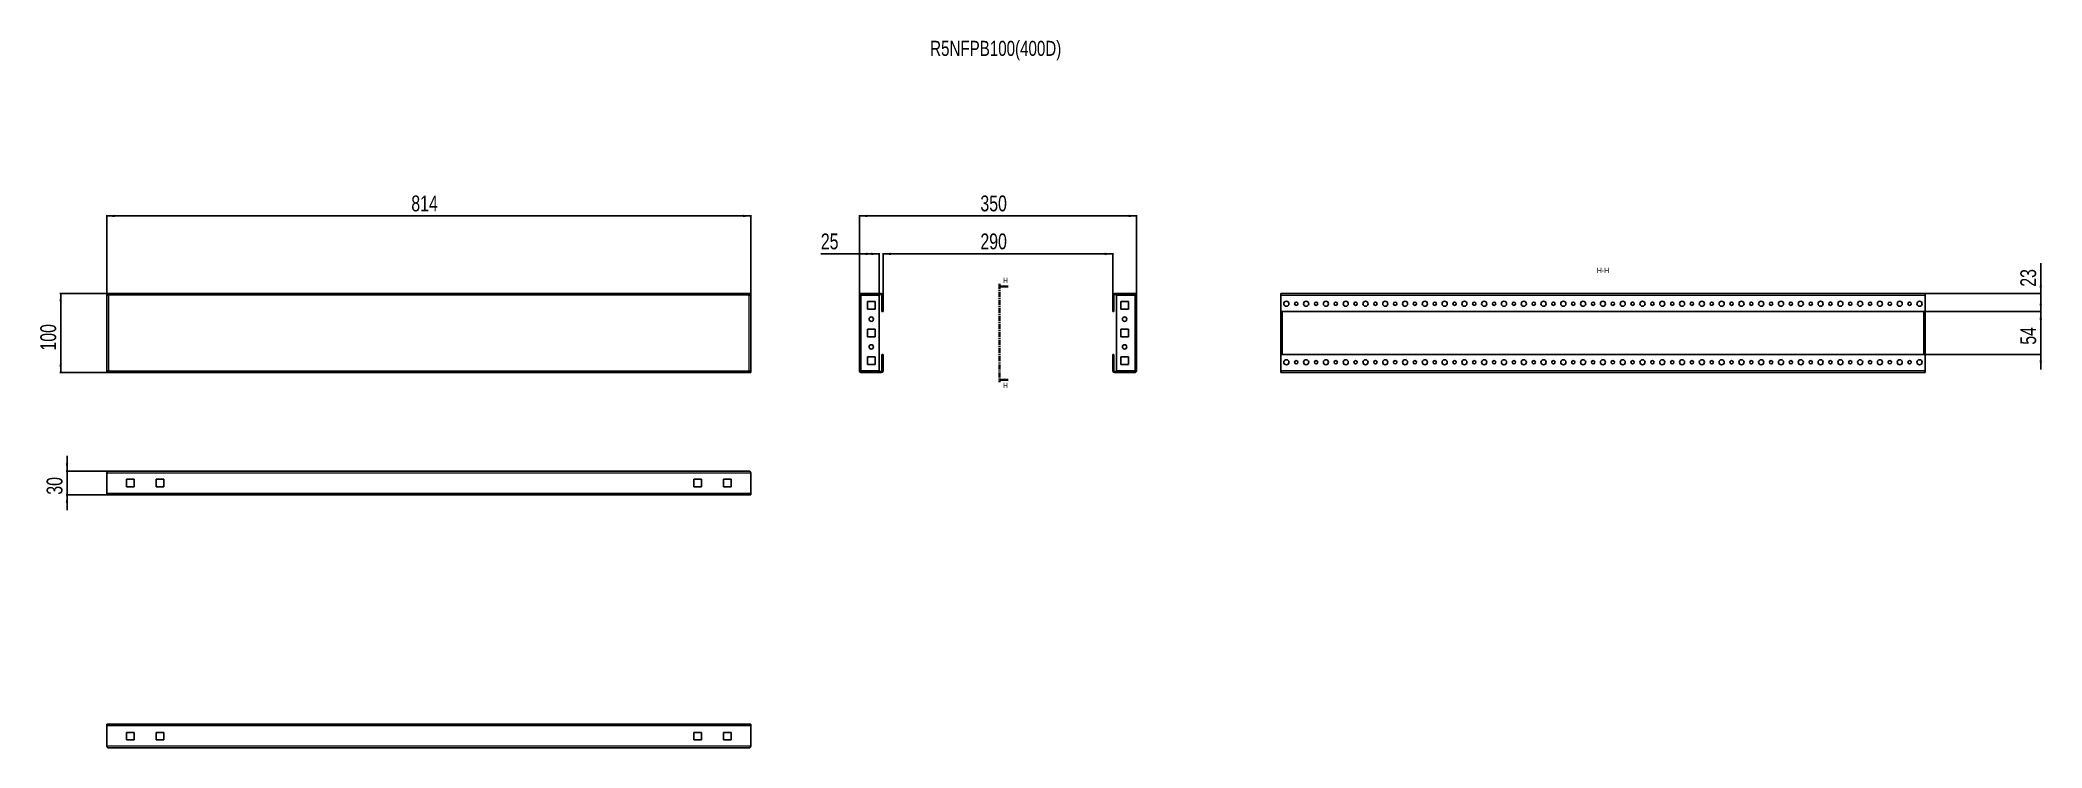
# Model space of a CAD drawing. Header units: millimetres. Extents: x -314 to 2215, y -242 to 653.
import ezdxf

# ---------------------------------------------------------------- set-up
doc = ezdxf.new("R2010")
doc.units = ezdxf.units.MM
doc.linetypes.add('CENTER', pattern=[10.16, 6.35, -1.27, 1.27, -1.27])
doc.layers.add('FORMAT', color=7, linetype='Continuous')
doc.styles.add('SLDTEXTSTYLE0', font='TXT', dxfattribs={"width": 0.75})
doc.dimstyles.new('SLDDIMSTYLE0', dxfattribs={"dimtxt": 20, "dimasz": 10, "dimexe": 0, "dimexo": 0.0625, "dimgap": 5, "dimtad": 2, "dimdec": 1, "dimrnd": 1e-09, "dimzin": 12, "dimdsep": 46, "dimtxsty": 'SLDTEXTSTYLE0', "dimsah": 1, "dimcen": 0.09, "dimadec": 0, "dimazin": 3, "dimtfac": 1, "dimtofl": 0, "dimtmove": 0, "dimatfit": 3, "dimfxl": 0, "dimfrac": 2, "dimtolj": 1, "dimtzin": 12, "dimarcsym": 0})
doc.dimstyles.new('SLDDIMSTYLE1', dxfattribs={"dimtxt": 20, "dimasz": 10, "dimexe": 0, "dimexo": 0.0625, "dimgap": 5, "dimtad": 2, "dimdec": 1, "dimrnd": 1e-09, "dimzin": 12, "dimdsep": 46, "dimtxsty": 'SLDTEXTSTYLE0', "dimsah": 1, "dimcen": 0.09, "dimadec": 0, "dimazin": 3, "dimtfac": 1, "dimtmove": 0, "dimatfit": 0, "dimfxl": 0, "dimfrac": 2, "dimtolj": 1, "dimtzin": 12, "dimarcsym": 0})

# ---------------------------------------------------------------- blocks, each defined once
blk = doc.blocks.new('_D')
at = {"layer": 'FORMAT'}
for p, q in [((-229.8, 330.6), (-229.8, 431.6)), ((-229.8, 430.6), (584.2, 430.6)), ((584.2, 330.6), (584.2, 431.6))]:
    blk.add_line(p, q, dxfattribs=at)
for points in [[(-229.8, 430.6), (-219.8, 429), (-219.8, 432.1)], [(584.2, 430.6), (574.2, 432.1), (574.2, 429)]]:
    blk.add_solid(points, dxfattribs=at)
at = {"layer": 'FORMAT', "insert": (155.1, 456.4), "char_height": 20, "attachment_point": 1, "style": 'SLDTEXTSTYLE0'}
blk.add_mtext('814', dxfattribs=at)
blk = doc.blocks.new('_D_1')
at = {"layer": 'FORMAT'}
for p, q in [((-229.8, 332.6), (-288.9, 332.6)), ((-287.9, 332.6), (-287.9, 232.6)), ((-229.8, 232.6), (-288.9, 232.6))]:
    blk.add_line(p, q, dxfattribs=at)
for points in [[(-287.9, 332.6), (-289.5, 322.6), (-286.4, 322.6)], [(-287.9, 232.6), (-286.4, 242.6), (-289.5, 242.6)]]:
    blk.add_solid(points, dxfattribs=at)
at = {"layer": 'FORMAT', "insert": (-313.7, 260.4), "char_height": 20, "attachment_point": 1, "rotation": 90, "style": 'SLDTEXTSTYLE0'}
blk.add_mtext('100', dxfattribs=at)
blk = doc.blocks.new('_D_2')
at = {"layer": 'FORMAT'}
for p, q in [((721.3, 330.5), (721.3, 431.6)), ((721.3, 430.6), (1071.3, 430.6)), ((1071.3, 330.5), (1071.3, 431.6))]:
    blk.add_line(p, q, dxfattribs=at)
for points in [[(721.3, 430.6), (731.3, 429), (731.3, 432.1)], [(1071.3, 430.6), (1061.3, 432.1), (1061.3, 429)]]:
    blk.add_solid(points, dxfattribs=at)
at = {"layer": 'FORMAT', "insert": (874.1, 456.4), "char_height": 20, "attachment_point": 1, "style": 'SLDTEXTSTYLE0'}
blk.add_mtext('350', dxfattribs=at)
blk = doc.blocks.new('_D_3')
at = {"layer": 'FORMAT'}
for p, q in [((751.3, 330.5), (751.3, 383.6)), ((751.3, 382.6), (1041.3, 382.6)), ((1041.3, 330.5), (1041.3, 383.6))]:
    blk.add_line(p, q, dxfattribs=at)
for points in [[(751.3, 382.6), (761.3, 381), (761.3, 384.1)], [(1041.3, 382.6), (1031.3, 384.1), (1031.3, 381)]]:
    blk.add_solid(points, dxfattribs=at)
at = {"layer": 'FORMAT', "insert": (874.1, 408.4), "char_height": 20, "attachment_point": 1, "style": 'SLDTEXTSTYLE0'}
blk.add_mtext('290', dxfattribs=at)
blk = doc.blocks.new('_D_4')
at = {"layer": 'FORMAT'}
for p, q in [((721.3, 382.6), (672.5, 382.6)), ((721.3, 330.5), (721.3, 383.6)), ((746.3, 382.6), (721.3, 382.6)), ((746.3, 330.6), (746.3, 383.6))]:
    blk.add_line(p, q, dxfattribs=at)
for points in [[(721.3, 382.6), (731.3, 381), (731.3, 384.1)], [(746.3, 382.6), (736.3, 384.1), (736.3, 381)]]:
    blk.add_solid(points, dxfattribs=at)
at = {"layer": 'FORMAT', "insert": (672.5, 408.4), "char_height": 20, "attachment_point": 1, "style": 'SLDTEXTSTYLE0'}
blk.add_mtext('25', dxfattribs=at)
blk = doc.blocks.new('_D_5')
at = {"layer": 'FORMAT'}
for p, q in [((-279.9, 108), (-279.9, 127.3)), ((-227.7, 108), (-280.9, 108)), ((-279.9, 108), (-279.9, 78)), ((-229.8, 78), (-280.9, 78)), ((-279.9, 78), (-279.9, 58.8))]:
    blk.add_line(p, q, dxfattribs=at)
for points in [[(-279.9, 108), (-278.4, 118), (-281.5, 118)], [(-279.9, 78), (-281.5, 68), (-278.4, 68)]]:
    blk.add_solid(points, dxfattribs=at)
at = {"layer": 'FORMAT', "insert": (-305.7, 78.2), "char_height": 20, "attachment_point": 1, "rotation": 90, "style": 'SLDTEXTSTYLE0'}
blk.add_mtext('30', dxfattribs=at)
blk = doc.blocks.new('_D_6')
at = {"layer": 'FORMAT'}
for p, q in [((2066.7, 309.6), (2214.8, 309.6)), ((2213.8, 309.6), (2213.8, 328.8)), ((2213.8, 309.6), (2213.8, 255.6)), ((2066.7, 255.6), (2214.8, 255.6)), ((2213.8, 255.6), (2213.8, 236.3))]:
    blk.add_line(p, q, dxfattribs=at)
for points in [[(2213.8, 309.6), (2215.4, 319.6), (2212.3, 319.6)], [(2213.8, 255.6), (2212.3, 245.6), (2215.4, 245.6)]]:
    blk.add_solid(points, dxfattribs=at)
at = {"layer": 'FORMAT', "insert": (2188, 267.8), "char_height": 20, "attachment_point": 1, "rotation": 90, "style": 'SLDTEXTSTYLE0'}
blk.add_mtext('54', dxfattribs=at)
blk = doc.blocks.new('_D_7')
at = {"layer": 'FORMAT'}
for p, q in [((2213.8, 332.6), (2213.8, 370.7)), ((2067.7, 332.6), (2214.8, 332.6)), ((2213.8, 309.6), (2213.8, 332.6)), ((2066.7, 309.6), (2214.8, 309.6)), ((2213.8, 309.6), (2213.8, 290.3))]:
    blk.add_line(p, q, dxfattribs=at)
for points in [[(2213.8, 332.6), (2215.4, 342.6), (2212.3, 342.6)], [(2213.8, 309.6), (2212.3, 299.6), (2215.4, 299.6)]]:
    blk.add_solid(points, dxfattribs=at)
at = {"layer": 'FORMAT', "insert": (2188, 341.1), "char_height": 20, "attachment_point": 1, "rotation": 90, "style": 'SLDTEXTSTYLE0'}
blk.add_mtext('23', dxfattribs=at)

msp = doc.modelspace()

# ---------------------------------------------------------------- linework, layer by layer
at = {"color": 7, "linetype": 'Continuous', "lineweight": 25}
for p, q in [((584.22, 332.57), (-229.78, 332.57)), ((-229.78, 331.07), (-229.78, 332.57)), ((-229.78, 331.07), (-229.78, 330.57)), ((-229.78, 330.57), (-229.78, 234.57)), ((-229.78, 330.57), (-228.28, 330.57)), ((584.22, 330.57), (582.72, 330.57)), ((584.22, 332.57), (584.22, 331.07)), ((584.22, 330.57), (584.22, 331.07)), ((584.22, 234.57), (584.22, 330.57)), ((721.27, 234.67), (721.27, 330.47)), ((723.37, 332.57), (723.37, 331.07)), ((723.37, 332.57), (749.17, 332.57)), ((723.37, 331.07), (749.17, 331.07)), ((723.37, 330.57), (746.27, 330.57)), ((746.27, 234.57), (746.27, 330.57)), ((749.77, 330.47), (749.77, 310.57)), ((751.27, 330.47), (751.27, 310.57)), ((1041.27, 310.57), (1041.27, 330.47)), ((1042.77, 310.57), (1042.77, 330.47)), ((1043.37, 332.57), (1069.17, 332.57)), ((1043.37, 331.07), (1069.17, 331.07)), ((1046.27, 234.57), (1046.27, 330.57)), ((1069.17, 330.57), (1046.27, 330.57)), ((1069.17, 331.07), (1069.17, 332.57)), ((1071.27, 330.47), (1071.27, 234.67)), ((1253.66, 330.47), (1253.66, 332.57)), ((1253.66, 332.57), (2067.66, 332.57)), ((1253.66, 330.47), (1253.66, 310.57)), ((2067.66, 332.57), (2067.66, 330.47)), ((2067.66, 310.57), (2067.66, 330.47)), ((731.52, 322.32), (731.52, 312.82)), ((741.02, 322.32), (731.52, 322.32)), ((731.52, 312.82), (741.02, 312.82)), ((741.02, 312.82), (741.02, 322.32)), ((749.77, 310.57), (751.27, 310.57)), ((749.77, 309.57), (749.77, 310.57)), ((751.27, 309.57), (749.77, 309.57)), ((751.27, 310.57), (751.27, 309.57)), ((1041.27, 310.57), (1042.77, 310.57)), ((1041.27, 309.57), (1041.27, 310.57)), ((1042.77, 309.57), (1041.27, 309.57)), ((1042.77, 310.57), (1042.77, 309.57)), ((1051.52, 322.32), (1061.02, 322.32)), ((1051.52, 312.82), (1051.52, 322.32)), ((1061.02, 312.82), (1051.52, 312.82)), ((1061.02, 322.32), (1061.02, 312.82)), ((1253.66, 310.57), (1254.66, 309.57)), ((1253.66, 254.57), (1253.66, 310.57)), ((1254.66, 309.57), (2066.66, 309.57)), ((1255.16, 255.57), (1255.16, 309.57)), ((2066.16, 255.57), (2066.16, 309.57)), ((2066.66, 309.57), (2067.66, 310.57)), ((2067.66, 254.57), (2067.66, 310.57)), ((731.52, 287.32), (731.52, 277.82)), ((741.02, 287.32), (731.52, 287.32)), ((741.02, 277.82), (741.02, 287.32)), ((1051.52, 287.32), (1061.02, 287.32)), ((1051.52, 277.82), (1051.52, 287.32)), ((1061.02, 287.32), (1061.02, 277.82)), ((731.52, 277.82), (741.02, 277.82)), ((749.77, 254.57), (749.77, 255.57)), ((749.77, 255.57), (751.27, 255.57)), ((751.27, 254.57), (749.77, 254.57)), ((749.77, 254.57), (749.77, 234.67)), ((751.27, 255.57), (751.27, 254.57)), ((751.27, 254.57), (751.27, 234.67)), ((1041.27, 255.57), (1042.77, 255.57)), ((1041.27, 254.57), (1041.27, 255.57)), ((1041.27, 234.67), (1041.27, 254.57)), ((1042.77, 254.57), (1041.27, 254.57)), ((1042.77, 255.57), (1042.77, 254.57)), ((1042.77, 234.67), (1042.77, 254.57)), ((1061.02, 277.82), (1051.52, 277.82)), ((1254.66, 255.57), (1253.66, 254.57)), ((1253.66, 254.57), (1253.66, 234.67)), ((2066.66, 255.57), (1254.66, 255.57)), ((2067.66, 254.57), (2066.66, 255.57)), ((2067.66, 234.67), (2067.66, 254.57)), ((-228.28, 234.57), (-229.78, 234.57)), ((-229.78, 234.57), (-229.78, 234.07)), ((-229.78, 234.07), (-229.78, 232.57)), ((-229.78, 232.57), (584.22, 232.57)), ((582.72, 234.57), (584.22, 234.57)), ((584.22, 234.07), (584.22, 234.57)), ((584.22, 232.57), (584.22, 234.07)), ((723.37, 234.57), (746.27, 234.57)), ((723.37, 232.57), (723.37, 234.07)), ((749.17, 234.07), (723.37, 234.07)), ((749.17, 232.57), (723.37, 232.57)), ((741.02, 252.32), (731.52, 252.32)), ((731.52, 252.32), (731.52, 242.82)), ((731.52, 242.82), (741.02, 242.82)), ((741.02, 242.82), (741.02, 252.32)), ((1069.17, 234.07), (1043.37, 234.07)), ((1069.17, 232.57), (1043.37, 232.57)), ((1069.17, 234.57), (1046.27, 234.57)), ((1051.52, 252.32), (1061.02, 252.32)), ((1051.52, 242.82), (1051.52, 252.32)), ((1061.02, 242.82), (1051.52, 242.82)), ((1061.02, 252.32), (1061.02, 242.82)), ((1069.17, 234.07), (1069.17, 232.57)), ((1253.66, 232.57), (1253.66, 234.67)), ((2067.66, 232.57), (1253.66, 232.57)), ((2067.66, 234.67), (2067.66, 232.57)), ((-229.78, 105.92), (-229.78, 80.12)), ((-227.68, 108.02), (582.12, 108.02)), ((584.22, 80.12), (584.22, 105.92)), ((-229.78, 78.02), (-229.78, 80.12)), ((-229.78, 78.02), (584.22, 78.02)), ((-204.78, 97.77), (-195.28, 97.77)), ((-204.78, 88.27), (-204.78, 97.77)), ((-195.28, 88.27), (-204.78, 88.27)), ((-195.28, 97.77), (-195.28, 88.27)), ((-167.28, 97.77), (-157.78, 97.77)), ((-167.28, 88.27), (-167.28, 97.77)), ((-157.78, 88.27), (-167.28, 88.27)), ((-157.78, 97.77), (-157.78, 88.27)), ((521.72, 97.77), (512.22, 97.77)), ((512.22, 97.77), (512.22, 88.27)), ((512.22, 88.27), (521.72, 88.27)), ((521.72, 88.27), (521.72, 97.77)), ((549.72, 97.77), (549.72, 88.27)), ((559.22, 97.77), (549.72, 97.77)), ((549.72, 88.27), (559.22, 88.27)), ((559.22, 88.27), (559.22, 97.77)), ((584.22, 80.12), (584.22, 78.02)), ((584.22, -211.98), (-229.78, -211.98)), ((-229.78, -214.08), (-229.78, -211.98)), ((-229.78, -214.08), (-229.78, -239.88)), ((-195.28, -222.23), (-204.78, -222.23)), ((-204.78, -222.23), (-204.78, -231.73)), ((-195.28, -231.73), (-195.28, -222.23)), ((-157.78, -222.23), (-167.28, -222.23)), ((-167.28, -222.23), (-167.28, -231.73)), ((-157.78, -231.73), (-157.78, -222.23)), ((512.22, -231.73), (512.22, -222.23)), ((512.22, -222.23), (521.72, -222.23)), ((521.72, -222.23), (521.72, -231.73)), ((549.72, -222.23), (559.22, -222.23)), ((549.72, -231.73), (549.72, -222.23)), ((559.22, -222.23), (559.22, -231.73)), ((584.22, -211.98), (584.22, -214.08)), ((584.22, -239.88), (584.22, -214.08)), ((582.12, -241.98), (-227.68, -241.98)), ((-204.78, -231.73), (-195.28, -231.73)), ((-167.28, -231.73), (-157.78, -231.73)), ((521.72, -231.73), (512.22, -231.73)), ((559.22, -231.73), (549.72, -231.73))]:
    msp.add_line(p, q, dxfattribs=at)
at = {"color": 8, "linetype": 'Continuous', "lineweight": 18}
for p, q in [((-227.68, 330.47), (-227.68, 234.67)), ((582.12, 330.47), (-227.68, 330.47)), ((582.12, 234.67), (582.12, 330.47)), ((723.37, 234.57), (723.37, 330.57)), ((749.17, 331.07), (749.17, 332.57)), ((749.77, 330.47), (751.27, 330.47)), ((1042.77, 330.47), (1041.27, 330.47)), ((1043.37, 331.07), (1043.37, 332.57)), ((1069.17, 330.57), (1069.17, 234.57)), ((1253.66, 330.47), (2067.66, 330.47)), ((1255.76, 255.57), (1255.76, 309.57)), ((2065.56, 309.57), (2065.56, 255.57)), ((-227.68, 234.67), (582.12, 234.67)), ((749.17, 234.07), (749.17, 232.57)), ((749.77, 234.67), (751.27, 234.67)), ((1042.77, 234.67), (1041.27, 234.67)), ((1043.37, 234.07), (1043.37, 232.57)), ((2067.66, 234.67), (1253.66, 234.67)), ((-229.78, 105.92), (584.22, 105.92)), ((-229.78, 80.12), (584.22, 80.12)), ((584.22, -214.08), (-229.78, -214.08)), ((584.22, -239.88), (-229.78, -239.88))]:
    msp.add_line(p, q, dxfattribs=at)
at = {"color": 7, "linetype": 'CENTER', "lineweight": 35}
msp.add_line((898.37, 344.57), (898.37, 220.56), dxfattribs=at)
at = {"color": 7, "linetype": 'Continuous', "lineweight": 35}
for p, q in [((909.01, 341.57), (898.37, 341.57)), ((909.01, 223.56), (898.37, 223.56))]:
    msp.add_line(p, q, dxfattribs=at)
at = {"color": 7, "linetype": 'Continuous', "lineweight": 25}
for centre, radius in [((1260.66, 319.57), 3.25), ((1273.16, 319.57), 2.1), ((1285.66, 319.57), 3.25), ((1298.16, 319.57), 2.1), ((1310.66, 319.57), 3.25), ((1323.16, 319.57), 2.1), ((1335.66, 319.57), 3.25), ((1348.16, 319.57), 2.1), ((1360.66, 319.57), 3.25), ((1373.16, 319.57), 2.1), ((1385.66, 319.57), 3.25), ((1398.16, 319.57), 2.1), ((1410.66, 319.57), 3.25), ((1423.16, 319.57), 2.1), ((1435.66, 319.57), 3.25), ((1448.16, 319.57), 2.1), ((1460.66, 319.57), 3.25), ((1473.16, 319.57), 2.1), ((1485.66, 319.57), 3.25), ((1498.16, 319.57), 2.1), ((1510.66, 319.57), 3.25), ((1523.16, 319.57), 2.1), ((1535.66, 319.57), 3.25), ((1548.16, 319.57), 2.1), ((1560.66, 319.57), 3.25), ((1573.16, 319.57), 2.1), ((1585.66, 319.57), 3.25), ((1598.16, 319.57), 2.1), ((1610.66, 319.57), 3.25), ((1623.16, 319.57), 2.1), ((1635.66, 319.57), 3.25), ((1648.16, 319.57), 2.1), ((1660.66, 319.57), 3.25), ((1673.16, 319.57), 2.1), ((1685.66, 319.57), 3.25), ((1698.16, 319.57), 2.1), ((1710.66, 319.57), 3.25), ((1723.16, 319.57), 2.1), ((1735.66, 319.57), 3.25), ((1748.16, 319.57), 2.1), ((1760.66, 319.57), 3.25), ((1773.16, 319.57), 2.1), ((1785.66, 319.57), 3.25), ((1798.16, 319.57), 2.1), ((1810.66, 319.57), 3.25), ((1823.16, 319.57), 2.1), ((1835.66, 319.57), 3.25), ((1848.16, 319.57), 2.1), ((1860.66, 319.57), 3.25), ((1873.16, 319.57), 2.1), ((1885.66, 319.57), 3.25), ((1898.16, 319.57), 2.1), ((1910.66, 319.57), 3.25), ((1923.16, 319.57), 2.1), ((1935.66, 319.57), 3.25), ((1948.16, 319.57), 2.1), ((1960.66, 319.57), 3.25), ((1973.16, 319.57), 2.1), ((1985.66, 319.57), 3.25), ((1998.16, 319.57), 2.1), ((2010.66, 319.57), 3.25), ((2023.16, 319.57), 2.1), ((2035.66, 319.57), 3.25), ((2048.16, 319.57), 2.1), ((2060.66, 319.57), 3.25), ((736.27, 300.07), 2.75), ((1056.27, 300.07), 2.75), ((736.27, 265.07), 2.75), ((1056.27, 265.07), 2.75), ((1260.66, 245.57), 3.25), ((1273.16, 245.57), 2.1), ((1285.66, 245.57), 3.25), ((1298.16, 245.57), 2.1), ((1310.66, 245.57), 3.25), ((1323.16, 245.57), 2.1), ((1335.66, 245.57), 3.25), ((1348.16, 245.57), 2.1), ((1360.66, 245.57), 3.25), ((1373.16, 245.57), 2.1), ((1385.66, 245.57), 3.25), ((1398.16, 245.57), 2.1), ((1410.66, 245.57), 3.25), ((1423.16, 245.57), 2.1), ((1435.66, 245.57), 3.25), ((1448.16, 245.57), 2.1), ((1460.66, 245.57), 3.25), ((1473.16, 245.57), 2.1), ((1485.66, 245.57), 3.25), ((1498.16, 245.57), 2.1), ((1510.66, 245.57), 3.25), ((1523.16, 245.57), 2.1), ((1535.66, 245.57), 3.25), ((1548.16, 245.57), 2.1), ((1560.66, 245.57), 3.25), ((1573.16, 245.57), 2.1), ((1585.66, 245.57), 3.25), ((1598.16, 245.57), 2.1), ((1610.66, 245.57), 3.25), ((1623.16, 245.57), 2.1), ((1635.66, 245.57), 3.25), ((1648.16, 245.57), 2.1), ((1660.66, 245.57), 3.25), ((1673.16, 245.57), 2.1), ((1685.66, 245.57), 3.25), ((1698.16, 245.57), 2.1), ((1710.66, 245.57), 3.25), ((1723.16, 245.57), 2.1), ((1735.66, 245.57), 3.25), ((1748.16, 245.57), 2.1), ((1760.66, 245.57), 3.25), ((1773.16, 245.57), 2.1), ((1785.66, 245.57), 3.25), ((1798.16, 245.57), 2.1), ((1810.66, 245.57), 3.25), ((1823.16, 245.57), 2.1), ((1835.66, 245.57), 3.25), ((1848.16, 245.57), 2.1), ((1860.66, 245.57), 3.25), ((1873.16, 245.57), 2.1), ((1885.66, 245.57), 3.25), ((1898.16, 245.57), 2.1), ((1910.66, 245.57), 3.25), ((1923.16, 245.57), 2.1), ((1935.66, 245.57), 3.25), ((1948.16, 245.57), 2.1), ((1960.66, 245.57), 3.25), ((1973.16, 245.57), 2.1), ((1985.66, 245.57), 3.25), ((1998.16, 245.57), 2.1), ((2010.66, 245.57), 3.25), ((2023.16, 245.57), 2.1), ((2035.66, 245.57), 3.25), ((2048.16, 245.57), 2.1), ((2060.66, 245.57), 3.25)]:
    msp.add_circle(centre, radius, dxfattribs=at)
for centre, radius, start, end in [((749.17, 330.47), 2.1, 0, 90), ((749.17, 330.47), 0.6, 0, 90), ((1043.37, 330.47), 2.1, 90, 180), ((1043.37, 330.47), 0.6, 90, 180), ((749.17, 234.67), 2.1, 270, 0), ((749.17, 234.67), 0.6, 270, 360), ((1043.37, 234.67), 2.1, 180, 270), ((1043.37, 234.67), 0.6, 180, 270)]:
    msp.add_arc(centre, radius, start, end, dxfattribs=at)
for points, knots in [([(-227.68, 330.47), (-227.86, 330.75), (-228.22, 331.31), (-228.75, 332.01), (-229.27, 332.48), (-229.62, 332.54), (-229.78, 332.57)], [0, 0, 0, 0, 0.2547527, 0.5096447, 0.7645377, 1, 1, 1, 1]), ([(-227.68, 330.47), (-227.86, 330.55), (-228.23, 330.71), (-228.92, 330.98), (-229.44, 331.03), (-229.78, 331.07)], [0, 0, 0, 0, 0.2598775, 0.5197391, 1, 1, 1, 1]), ([(1071.27, 330.47), (1071.23, 330.75), (1071.17, 331.31), (1070.66, 332.01), (1069.97, 332.48), (1069.43, 332.54), (1069.17, 332.57)], [0, 0, 0, 0, 0.2547527, 0.5096447, 0.7645377, 1, 1, 1, 1]), ([(1069.77, 330.47), (1069.76, 330.55), (1069.74, 330.71), (1069.55, 330.98), (1069.32, 331.03), (1069.17, 331.07)], [0, 0, 0, 0, 0.2598775, 0.5197391, 1, 1, 1, 1]), ([(582.12, 108.02), (582.3, 107.99), (582.65, 107.92), (583.19, 107.42), (583.71, 106.72), (584.06, 106.18), (584.22, 105.92)], [0, 0, 0, 0, 0.2547527, 0.5096447, 0.7645377, 1, 1, 1, 1]), ([(-227.68, -241.98), (-227.86, -241.95), (-228.22, -241.88), (-228.75, -241.38), (-229.27, -240.68), (-229.62, -240.14), (-229.78, -239.88)], [0, 0, 0, 0, 0.2547527, 0.5096447, 0.7645377, 1, 1, 1, 1])]:
    msp.add_open_spline(points, degree=3, knots=knots, dxfattribs=at)
for points in [[(-229.78, 330.57), (-229.75, 330.56), (-229.69, 330.54), (-229.2, 330.52), (-228.51, 330.49), (-227.96, 330.47), (-227.68, 330.47)], [(584.22, 332.57), (584.04, 332.53), (583.69, 332.47), (583.17, 331.99), (582.64, 331.29), (582.29, 330.74), (582.12, 330.47)], [(584.22, 331.07), (583.87, 331.03), (583.17, 330.95), (582.47, 330.63), (582.12, 330.47)], [(582.12, 330.47), (582.39, 330.47), (582.95, 330.49), (583.64, 330.52), (584.13, 330.54), (584.19, 330.56), (584.22, 330.57)], [(723.37, 332.57), (723.09, 332.53), (722.54, 332.47), (721.85, 331.99), (721.36, 331.29), (721.3, 330.74), (721.27, 330.47)], [(721.27, 330.47), (721.3, 330.47), (721.36, 330.49), (721.85, 330.52), (722.54, 330.54), (723.09, 330.56), (723.37, 330.57)], [(723.37, 331.07), (723.21, 331.03), (722.88, 330.95), (722.81, 330.63), (722.77, 330.47)], [(1069.17, 330.57), (1069.44, 330.56), (1069.99, 330.54), (1070.69, 330.52), (1071.17, 330.49), (1071.24, 330.47), (1071.27, 330.47)], [(-229.78, 234.07), (-229.43, 234.1), (-228.73, 234.18), (-228.03, 234.5), (-227.68, 234.67)], [(-229.78, 232.57), (-229.61, 232.6), (-229.26, 232.66), (-228.73, 233.15), (-228.21, 233.84), (-227.86, 234.39), (-227.68, 234.67)], [(-227.68, 234.67), (-227.96, 234.66), (-228.51, 234.64), (-229.2, 234.62), (-229.69, 234.59), (-229.75, 234.57), (-229.78, 234.57)], [(582.12, 234.67), (582.29, 234.39), (582.64, 233.84), (583.17, 233.15), (583.69, 232.66), (584.04, 232.6), (584.22, 232.57)], [(582.12, 234.67), (582.47, 234.5), (583.17, 234.18), (583.87, 234.1), (584.22, 234.07)], [(584.22, 234.57), (584.19, 234.57), (584.13, 234.59), (583.64, 234.62), (582.95, 234.64), (582.39, 234.66), (582.12, 234.67)], [(723.37, 234.57), (723.09, 234.57), (722.54, 234.59), (721.85, 234.62), (721.36, 234.64), (721.3, 234.66), (721.27, 234.67)], [(721.27, 234.67), (721.3, 234.39), (721.36, 233.84), (721.85, 233.15), (722.54, 232.66), (723.09, 232.6), (723.37, 232.57)], [(722.77, 234.67), (722.81, 234.5), (722.88, 234.18), (723.21, 234.1), (723.37, 234.07)], [(1069.17, 234.07), (1069.33, 234.1), (1069.65, 234.18), (1069.73, 234.5), (1069.77, 234.67)], [(1069.17, 232.57), (1069.44, 232.6), (1069.99, 232.66), (1070.69, 233.15), (1071.17, 233.84), (1071.24, 234.39), (1071.27, 234.67)], [(1071.27, 234.67), (1071.24, 234.66), (1071.17, 234.64), (1070.69, 234.62), (1069.99, 234.59), (1069.44, 234.57), (1069.17, 234.57)], [(-229.78, 105.92), (-229.61, 106.19), (-229.26, 106.75), (-228.73, 107.44), (-228.21, 107.92), (-227.86, 107.99), (-227.68, 108.02)], [(584.22, -239.88), (584.04, -240.16), (583.69, -240.71), (583.17, -241.4), (582.64, -241.89), (582.29, -241.95), (582.12, -241.98)]]:
    msp.add_open_spline(points, degree=3, dxfattribs=at)
at = {"color": 7, "linetype": 'Continuous', "lineweight": 35}
for points in [[(898.37, 341.57), (905.37, 340.45), (905.37, 342.69)], [(898.37, 223.56), (905.37, 222.44), (905.37, 224.68)]]:
    msp.add_solid(points, dxfattribs=at)

# ---------------------------------------------------------------- texts
at = {"color": 7, "linetype": 'Continuous', "char_height": 7, "attachment_point": 1, "style": 'SLDTEXTSTYLE0'}
for insert in [(902.65, 352.66), (902.65, 219.87)]:
    msp.add_mtext('H', dxfattribs=dict(at, insert=insert))
at = {"layer": 'FORMAT', "style": 'SLDTEXTSTYLE0'}
for s, insert, char_height, attachment_point in [('R5NFPB100(400D)', (810.63, 651.93), 19.05, 1), ('H-H', (1660.69, 365.26), 7, 2)]:
    msp.add_mtext(s, dxfattribs=dict(at, insert=insert, char_height=char_height, attachment_point=attachment_point))

# ---------------------------------------------------------------- dimensions: what is measured, and where the dimension line sits
at = {"layer": 'FORMAT'}
for base, p1, p2, picture, middle in [((584.22, 430.57), (-229.78, 330.57), (584.22, 330.57), '_D', (177.22, 430.57)), ((1071.27, 430.57), (721.27, 330.47), (1071.27, 330.47), '_D_2', (896.27, 430.57)), ((721.27, 382.57), (746.27, 330.57), (721.27, 330.47), '_D_4', (687.26, 382.57)), ((1041.27, 382.57), (751.27, 330.47), (1041.27, 330.47), '_D_3', (896.27, 382.57))]:
    dim = msp.add_linear_dim(base=base, p1=p1, p2=p2, dimstyle='SLDDIMSTYLE0', dxfattribs=at)
    dim.commit()
    dim.dimension.update_dxf_attribs({"geometry": picture, "text_midpoint": middle, "dimtype": 160})
for base, p1, p2, dimstyle, picture, middle in [((2213.83, 332.57), (2066.66, 309.57), (2067.66, 332.57), 'SLDDIMSTYLE1', '_D_7', (2213.83, 355.89)), ((-287.95, 232.57), (-229.78, 332.57), (-229.78, 232.57), 'SLDDIMSTYLE0', '_D_1', (-287.95, 282.57)), ((2213.83, 255.57), (2066.66, 309.57), (2066.66, 255.57), 'SLDDIMSTYLE1', '_D_6', (2213.83, 282.57)), ((-279.95, 78.02), (-227.68, 108.02), (-229.78, 78.02), 'SLDDIMSTYLE1', '_D_5', (-279.95, 93.02))]:
    dim = msp.add_linear_dim(base=base, p1=p1, p2=p2, angle=90, dimstyle=dimstyle, dxfattribs=at)
    dim.commit()
    dim.dimension.update_dxf_attribs({"geometry": picture, "text_midpoint": middle, "dimtype": 160})

doc.saveas('drawing.dxf')
